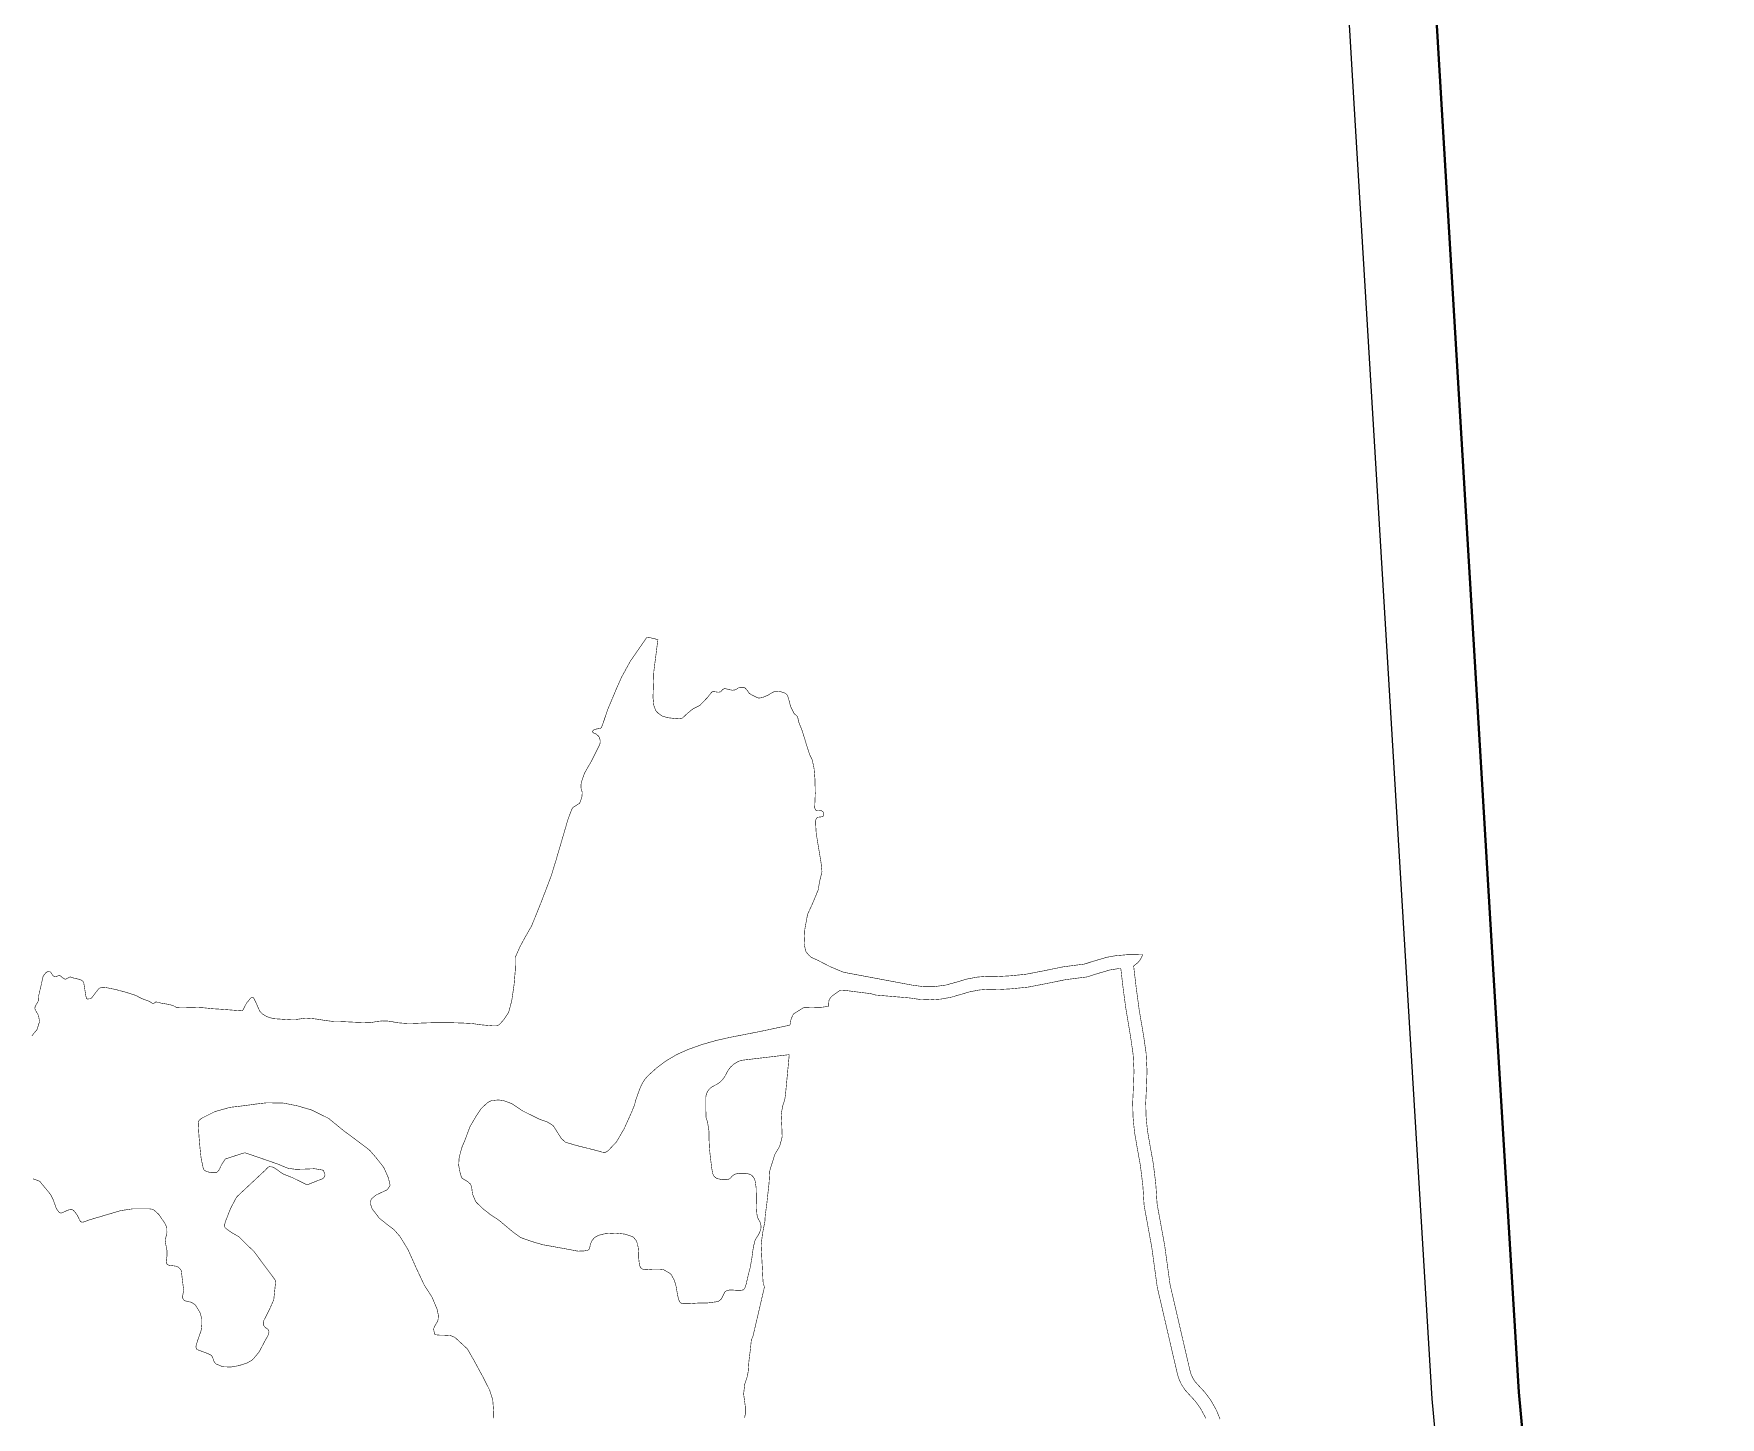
# Model space of a CAD drawing. Header units: millimetres. Extents: x -2018 to 1267, y -2071 to 2585.
# Drawn here: x 491 to 1267, y 754 to 1391 of the extents above; entities that cross this region are included whole.
import ezdxf

# ---------------------------------------------------------------- set-up
doc = ezdxf.new("R2010")
doc.units = ezdxf.units.MM
doc.linetypes.add('DASH', pattern=[0.35, 0.25, -0.1])
doc.layers.add('0block', color=7, linetype='Continuous')
doc.layers.add('0lake', color=140, linetype='DASH')
doc.layers.add('0edge', color=40, linetype='Continuous', lineweight=40)

msp = doc.modelspace()

# ---------------------------------------------------------------- linework, layer by layer
at = {"layer": '0block', "color": 7}
msp.add_lwpolyline([(1139.91, 704.59), (1134.49, 762.35), (1098.72, 1358.46), (1084.46, 1599.52)], dxfattribs=at)
at = {"layer": '0edge'}
msp.add_lwpolyline([(994.5, -665.41), (1024.87, -129.15), (1046.34, -110.34), (1204.94, -122.23), (1263.59, -126.34), (1267.13, -75.63), (1258.64, 121.42), (1213.32, 457.41), (1202.47, 537.87), (1181.91, 690.24), (1179.69, 708.84), (1174.38, 765.41), (1162.69, 960.08), (1157.9, 1040), (1138.65, 1360.82), (1125.47, 1583.56)], dxfattribs=at)
at = {"layer": '0lake', "const_width": 0.25}
for points in [[(490.21, 929.4), (492.41, 932.12), (492.69, 932.54), (492.83, 933.02), (493.23, 934.46), (493.39, 934.94), (493.57, 935.4), (493.76, 935.87), (493.7, 936.36), (493.61, 936.85), (493.25, 938.82), (493.02, 939.26), (492.76, 939.69), (492.25, 940.55), (492.01, 940.99), (491.8, 941.44), (491.59, 941.9), (491.62, 942.4), (491.72, 942.88), (491.95, 943.33), (492.2, 943.76), (492.46, 944.19), (492.71, 944.62), (492.94, 945.06), (493.17, 945.51), (493.36, 945.97), (493.29, 946.97), (493.26, 947.46), (493.36, 947.95), (494.49, 952.82), (494.61, 953.31), (494.72, 953.8), (495.25, 956.24), (495.36, 956.73), (495.59, 957.17), (496.55, 958.32), (496.88, 958.69), (497.34, 958.9), (497.83, 959), (498.32, 959.04), (498.76, 958.83), (499.07, 958.43), (499.34, 958.02), (499.6, 957.59), (499.88, 957.17), (500.24, 956.87), (500.74, 956.79), (501.23, 956.75), (501.72, 956.85), (502.2, 957), (502.68, 957.13), (503.15, 957.13), (503.55, 956.83), (503.94, 956.51), (504.33, 956.21), (505.14, 955.62), (505.57, 955.46), (506.04, 955.63), (506.49, 955.84), (506.93, 956.07), (507.35, 956.34), (507.8, 956.54), (508.27, 956.46), (508.73, 956.25), (509.2, 956.1), (511.15, 955.65), (511.64, 955.53), (512.11, 955.39), (512.59, 955.22), (513.03, 955), (513.43, 954.7), (513.83, 954.4), (514.06, 953.99), (514.78, 949.55), (514.86, 949.06), (515.02, 948.07), (515.12, 947.58), (515.23, 947.09), (515.35, 946.61), (515.67, 946.38), (516.17, 946.41), (516.67, 946.46), (517.16, 946.51), (517.57, 946.74), (517.89, 947.13), (518.8, 948.32), (519.11, 948.71), (519.42, 949.1), (520.04, 949.89), (520.34, 950.28), (520.64, 950.69), (520.94, 951.09), (521.33, 951.38), (521.8, 951.53), (522.78, 951.75), (523.28, 951.76), (523.77, 951.71), (524.27, 951.65), (524.76, 951.56), (525.25, 951.47), (528.19, 950.87), (528.68, 950.76), (529.16, 950.63), (532.55, 949.75), (533.03, 949.61), (533.51, 949.47), (537.8, 948.11), (538.27, 947.95), (538.7, 947.7), (539.12, 947.42), (539.56, 947.19), (540.91, 946.54), (541.37, 946.35), (541.84, 946.18), (543.72, 945.5), (544.19, 945.31), (544.61, 945.06), (545.45, 944.5), (545.9, 944.3), (546.37, 944.4), (546.79, 944.67), (547.18, 944.98), (547.66, 945), (548.15, 944.88), (549.11, 944.63), (549.6, 944.51), (550.09, 944.42), (553.54, 943.85), (554.02, 943.69), (554.49, 943.53), (555.44, 943.21), (555.89, 943), (556.31, 942.73), (556.77, 942.54), (557.27, 942.52), (559.77, 942.45), (560.27, 942.46), (560.77, 942.48), (563.27, 942.56), (563.77, 942.57), (564.27, 942.55), (568.27, 942.4), (568.76, 942.38), (569.26, 942.33), (573.24, 941.93), (573.74, 941.88), (574.24, 941.85), (576.73, 941.71), (577.23, 941.67), (577.73, 941.64), (584.21, 941.14), (584.71, 941.1), (585.21, 941.06), (586.71, 940.94), (587.17, 941.11), (587.46, 941.52), (588.61, 943.74), (588.84, 944.18), (589.1, 944.61), (590.69, 946.54), (591.01, 946.92), (591.49, 947.07), (591.96, 947.14), (592.29, 946.76), (592.99, 945.43), (593.22, 944.99), (593.43, 944.54), (594.82, 941.33), (595.04, 940.88), (595.34, 940.48), (595.69, 940.12), (596.04, 939.76), (596.41, 939.44), (597.69, 938.65), (598.12, 938.4), (598.57, 938.18), (600.48, 937.59), (600.96, 937.44), (601.44, 937.33), (607.43, 936.94), (607.93, 936.91), (608.43, 936.9), (611.43, 936.97), (611.93, 936.98), (612.42, 937.03), (614.4, 937.34), (614.89, 937.42), (615.39, 937.49), (615.89, 937.55), (616.38, 937.58), (618.38, 937.44), (618.88, 937.4), (619.37, 937.35), (620.37, 937.24), (620.86, 937.18), (621.36, 937.12), (624.32, 936.65), (624.82, 936.57), (625.31, 936.5), (626.8, 936.3), (627.29, 936.24), (627.79, 936.18), (628.79, 936.08), (629.28, 936.04), (629.78, 936.02), (632.28, 936), (632.78, 935.99), (633.28, 935.97), (635.78, 935.85), (636.28, 935.82), (636.78, 935.8), (639.28, 935.68), (639.78, 935.66), (640.28, 935.64), (643.27, 935.55), (643.77, 935.53), (644.27, 935.52), (645.27, 935.51), (645.77, 935.51), (646.27, 935.52), (646.76, 935.61), (648.24, 935.9), (648.73, 936), (649.22, 936.08), (650.71, 936.23), (651.21, 936.28), (651.71, 936.31), (653.21, 936.27), (653.71, 936.25), (654.2, 936.2), (655.19, 936.07), (655.69, 935.99), (656.18, 935.9), (657.65, 935.6), (658.14, 935.51), (658.64, 935.44), (661.63, 935.2), (662.12, 935.16), (662.62, 935.14), (663.62, 935.11), (664.12, 935.1), (664.62, 935.1), (666.62, 935.17), (667.12, 935.19), (667.62, 935.21), (669.62, 935.31), (670.12, 935.33), (670.62, 935.35), (673.62, 935.44), (674.12, 935.46), (674.62, 935.47), (676.62, 935.49), (677.12, 935.49), (677.62, 935.49), (680.12, 935.5), (680.62, 935.5), (681.12, 935.49), (684.62, 935.44), (685.12, 935.43), (685.62, 935.41), (687.61, 935.34), (688.11, 935.33), (688.61, 935.31), (692.11, 935.13), (692.61, 935.1), (693.11, 935.06), (695.58, 934.68), (696.07, 934.6), (696.57, 934.54), (700.55, 934.18), (701.05, 934.15), (701.55, 934.15), (704.05, 934.21), (704.54, 934.26), (705.01, 934.43), (705.42, 934.72), (705.77, 935.07), (707.09, 936.57), (707.41, 936.96), (707.7, 937.36), (709.35, 939.87), (709.59, 940.3), (709.75, 940.78), (709.89, 941.26), (710.9, 945.13), (711.02, 945.61), (711.11, 946.1), (712.04, 952.54), (712.1, 953.03), (712.15, 953.53), (712.65, 959.51), (712.69, 960.01), (712.71, 960.51), (712.75, 963.01), (712.76, 963.51), (712.76, 964.01), (712.77, 965.51), (712.84, 965.99), (713.04, 966.45), (714.67, 970.1), (714.88, 970.56), (715.12, 971), (716.54, 973.64), (716.78, 974.08), (717.02, 974.52), (720, 979.73), (720.23, 980.17), (720.42, 980.63), (724.35, 990.37), (724.54, 990.83), (724.72, 991.3), (728.99, 1002.51), (729.16, 1002.98), (729.32, 1003.45), (731.22, 1009.67), (731.37, 1010.15), (731.51, 1010.63), (736.71, 1028.38), (736.85, 1028.86), (737.01, 1029.34), (737.52, 1030.75), (737.69, 1031.22), (737.88, 1031.68), (738.81, 1034), (739.07, 1034.41), (739.48, 1034.69), (742.01, 1036.31), (742.35, 1036.64), (742.52, 1037.11), (743.05, 1038.51), (743.21, 1038.99), (743.3, 1039.48), (743.45, 1040.97), (743.45, 1041.47), (743.34, 1041.95), (743.04, 1042.91), (742.93, 1043.39), (742.89, 1043.89), (742.85, 1044.39), (742.87, 1044.89), (743.06, 1045.87), (743.16, 1046.36), (743.28, 1046.84), (744.29, 1049.67), (744.46, 1050.14), (744.67, 1050.59), (747.66, 1055.79), (747.9, 1056.23), (748.13, 1056.67), (751.45, 1063.4), (751.62, 1063.86), (751.7, 1064.36), (751.74, 1064.85), (751.71, 1065.35), (751.48, 1066.32), (751.33, 1066.8), (751.06, 1067.21), (750.35, 1067.91), (749.98, 1068.24), (749.54, 1068.46), (749.06, 1068.62), (748.62, 1068.83), (748.31, 1069.21), (748.3, 1069.67), (748.55, 1070.1), (748.97, 1070.33), (749.45, 1070.47), (749.93, 1070.6), (750.42, 1070.7), (750.91, 1070.8), (751.89, 1070.97), (752.26, 1071.27), (752.47, 1071.72), (752.99, 1073.12), (753.16, 1073.59), (753.32, 1074.07), (755.07, 1079.28), (755.25, 1079.75), (755.44, 1080.21), (759.32, 1089.43), (759.52, 1089.88), (761.35, 1094), (761.56, 1094.45), (761.79, 1094.89), (765.39, 1101.47), (765.64, 1101.91), (765.92, 1102.32), (773.05, 1112.59), (773.42, 1112.91), (773.9, 1112.84), (778.28, 1111.79), (778.26, 1111.33), (778.16, 1110.84), (776.52, 1097.95), (776.45, 1097.45), (776.4, 1096.95), (776.05, 1085.96), (776.04, 1085.46), (776.05, 1084.96), (776.28, 1082.47), (776.33, 1081.97), (776.41, 1081.48), (777.11, 1079.61), (777.3, 1079.14), (777.61, 1078.75), (777.94, 1078.38), (778.28, 1078.02), (778.68, 1077.71), (779.49, 1077.13), (779.9, 1076.84), (780.32, 1076.57), (782.23, 1075.98), (782.71, 1075.84), (786.64, 1075.4), (787.14, 1075.39), (788.63, 1075.52), (789.13, 1075.56), (789.61, 1075.68), (791.42, 1077.41), (791.78, 1077.75), (792.16, 1078.08), (793.71, 1079.34), (794.1, 1079.65), (794.5, 1079.96), (797.19, 1081.29), (797.63, 1081.52), (797.98, 1081.88), (800.74, 1084.77), (801.09, 1085.13), (801.41, 1085.51), (802.65, 1087.09), (802.96, 1087.48), (803.35, 1087.77), (803.85, 1087.78), (804.35, 1087.79), (804.85, 1087.74), (805.34, 1087.65), (805.84, 1087.58), (806.33, 1087.61), (806.83, 1087.65), (807.28, 1087.82), (807.59, 1088.21), (807.91, 1088.6), (808.29, 1088.91), (808.74, 1089.14), (809.2, 1089.28), (809.68, 1089.14), (810.16, 1089.01), (810.64, 1088.88), (811.62, 1088.65), (812.1, 1088.54), (812.59, 1088.47), (813.59, 1088.61), (814.07, 1088.7), (814.51, 1088.93), (814.86, 1089.28), (815.26, 1089.54), (815.76, 1089.6), (816.26, 1089.66), (816.76, 1089.69), (817.76, 1089.68), (818.23, 1089.6), (818.61, 1089.28), (819.26, 1088.52), (819.57, 1088.13), (819.86, 1087.72), (820.13, 1087.3), (820.46, 1086.94), (820.89, 1086.69), (821.76, 1086.2), (822.2, 1085.96), (822.64, 1085.73), (823.99, 1085.07), (824.46, 1084.89), (824.95, 1084.87), (825.93, 1085.03), (826.42, 1085.14), (826.89, 1085.31), (828.27, 1085.9), (828.73, 1086.11), (829.17, 1086.34), (830.87, 1087.38), (831.32, 1087.61), (831.8, 1087.74), (833.27, 1088), (833.77, 1088.06), (834.26, 1088), (836.62, 1087.18), (837.06, 1086.95), (837.43, 1086.62), (837.75, 1086.24), (837.99, 1085.81), (838.16, 1085.34), (838.32, 1084.86), (838.47, 1084.39), (839.22, 1081.48), (839.36, 1081), (839.54, 1080.54), (840.67, 1078.31), (840.91, 1077.87), (841.22, 1077.48), (841.6, 1077.16), (842.01, 1076.87), (842.35, 1076.52), (842.57, 1076.07), (842.71, 1075.6), (842.81, 1075.11), (842.91, 1074.62), (843, 1074.13), (843.15, 1073.65), (844.46, 1070.41), (844.64, 1069.94), (844.81, 1069.47), (846.26, 1064.68), (846.4, 1064.2), (846.55, 1063.73), (847.91, 1059.44), (848.06, 1058.96), (848.26, 1058.5), (849.17, 1056.72), (849.34, 1056.25), (849.45, 1055.77), (850.08, 1052.83), (850.15, 1052.34), (850.19, 1051.84), (850.53, 1047.86), (850.55, 1047.36), (850.57, 1046.86), (850.68, 1041.36), (850.68, 1040.86), (850.67, 1040.36), (850.45, 1034.86), (850.45, 1034.36), (850.57, 1033.89), (850.77, 1033.43), (851.15, 1033.23), (851.65, 1033.25), (852.14, 1033.28), (852.64, 1033.25), (853.14, 1033.18), (853.6, 1033), (854.01, 1032.72), (854.4, 1032.41), (854.59, 1031.97), (854.62, 1031.47), (854.54, 1030.98), (854.35, 1030.52), (853.93, 1030.3), (853.44, 1030.2), (852.94, 1030.14), (851.95, 1030.05), (851.55, 1029.77), (851.2, 1029.42), (851, 1028.97), (850.92, 1028.47), (850.85, 1027.98), (850.86, 1027.48), (851.1, 1022.99), (851.15, 1022.49), (851.23, 1022), (852.53, 1014.1), (852.61, 1013.61), (853.34, 1009.17), (853.4, 1008.67), (853.45, 1008.18), (853.76, 1005.19), (853.73, 1004.69), (853.62, 1004.21), (852.78, 1000.81), (852.66, 1000.32), (852.58, 999.83), (852.1, 996.87), (851.96, 996.39), (851.77, 995.92), (849.47, 990.38), (849.27, 989.93), (849.06, 989.47), (847.18, 985.38), (847.07, 984.9), (846.98, 984.41), (845.9, 978.5), (845.87, 978.01), (845.84, 977.51), (845.58, 972.01), (845.61, 971.51), (845.72, 971.03), (846.27, 968.59), (846.43, 968.11), (846.74, 967.73), (847.72, 966.59), (848.08, 966.24), (848.45, 965.91), (848.82, 965.57), (849.27, 965.35), (849.73, 965.15), (851.56, 964.34), (852.01, 964.13), (852.46, 963.9), (857.33, 961.36), (857.79, 961.16), (858.25, 960.97), (863.33, 958.84), (863.8, 958.67), (864.29, 958.58), (895.25, 952.77), (895.74, 952.7), (900.2, 952.11), (900.7, 952.08), (901.2, 952.08), (905.2, 952.09), (905.7, 952.1), (906.2, 952.17), (910.66, 952.78), (911.14, 952.89), (911.62, 953.03), (915.48, 954.09), (915.96, 954.23), (916.44, 954.37), (920.28, 955.5), (920.76, 955.62), (921.25, 955.71), (925.19, 956.44), (925.68, 956.5), (926.18, 956.54), (930.17, 956.86), (930.67, 956.86), (931.17, 956.85), (935.17, 956.75), (935.67, 956.78), (936.17, 956.81), (940.16, 957.03), (940.66, 957.07), (941.16, 957.12), (947.62, 957.77), (948.12, 957.86), (948.61, 957.96), (954.5, 959.1), (954.99, 959.19), (955.48, 959.29), (964.3, 961.09), (964.79, 961.18), (965.28, 961.25), (974.21, 962.41), (974.7, 962.49), (975.18, 962.64), (977.55, 963.43), (978.03, 963.57), (978.51, 963.72), (984.74, 965.55), (985.23, 965.65), (985.73, 965.74), (988.68, 966.27), (989.17, 966.33), (989.67, 966.37), (992.66, 966.63), (993.16, 966.67), (993.66, 966.72), (994.16, 966.77), (994.65, 966.78), (1001.15, 966.85), (1001.17, 966.38), (1001, 965.91), (1000.8, 965.45), (1000.55, 965.02), (1000.3, 964.58), (1000.02, 964.17), (999.71, 963.78), (999.38, 963.4), (999.03, 963.05), (998.66, 962.71), (998.27, 962.4), (997.86, 962.12), (997.44, 961.84), (997.21, 961.47), (998.26, 952.53), (998.31, 952.04), (998.38, 951.54), (999.72, 941.63), (999.78, 941.13), (999.86, 940.64), (1001.64, 930.29), (1001.72, 929.8), (1001.8, 929.31), (1002.87, 921.88), (1002.93, 921.39), (1002.96, 920.89), (1003.33, 913.9), (1003.35, 913.4), (1003.35, 912.9), (1003.07, 905.4), (1003.05, 904.9), (1003.03, 904.4), (1002.77, 898.91), (1002.76, 898.41), (1002.77, 897.91), (1002.9, 892.91), (1002.92, 892.41), (1002.95, 891.91), (1003.49, 886.44), (1003.55, 885.94), (1003.62, 885.45), (1004.47, 880.52), (1004.55, 880.03), (1004.64, 879.54), (1006.14, 871.17), (1006.23, 870.68), (1006.3, 870.18), (1007.33, 861.74), (1007.38, 861.25), (1007.42, 860.75), (1007.95, 852.77), (1007.99, 852.27), (1008.04, 851.77), (1011.37, 833.57), (1011.46, 833.08), (1011.53, 832.59), (1013.91, 815.25), (1014, 814.76), (1014.11, 814.27), (1023.03, 775.79), (1023.15, 775.3), (1023.28, 774.82), (1023.58, 773.87), (1023.75, 773.4), (1023.95, 772.94), (1024.38, 772.04), (1024.62, 771.6), (1024.89, 771.18), (1025.17, 770.77), (1025.45, 770.35), (1025.76, 769.96), (1026.43, 769.22), (1026.77, 768.85), (1027.1, 768.48), (1029.82, 765.55), (1030.15, 765.17), (1030.45, 764.77), (1032.51, 761.94), (1032.8, 761.53), (1033.07, 761.11), (1035.02, 757.62), (1035.25, 757.18), (1035.46, 756.72), (1036.98, 753.02)], [(1030.35, 753.45), (1030.16, 753.92), (1029.94, 754.37), (1028.27, 757.44), (1028.02, 757.87), (1027.74, 758.29), (1025.99, 760.73), (1025.7, 761.13), (1025.38, 761.52), (1023.01, 764.09), (1022.67, 764.46), (1022.33, 764.83), (1020.99, 766.31), (1020.69, 766.71), (1019.57, 768.37), (1019.31, 768.79), (1019.08, 769.24), (1018.44, 770.59), (1018.22, 771.04), (1018.05, 771.51), (1017.45, 773.42), (1017.32, 773.9), (1017.2, 774.39), (1008.16, 813.35), (1008.06, 813.84), (1007.98, 814.33), (1005.6, 831.67), (1005.53, 832.17), (1005.44, 832.66), (1002.11, 850.86), (1002.04, 851.35), (1001.99, 851.85), (1001.48, 859.83), (1001.44, 860.33), (1001.39, 860.83), (1000.37, 869.27), (1000.3, 869.76), (1000.21, 870.25), (998.8, 878.13), (998.71, 878.62), (998.63, 879.11), (997.7, 884.53), (997.62, 885.03), (997.55, 885.52), (996.97, 891.49), (996.93, 891.99), (996.91, 892.49), (996.77, 897.99), (996.76, 898.49), (996.77, 898.99), (997.05, 904.98), (997.07, 905.48), (997.09, 905.98), (997.34, 912.48), (997.35, 912.98), (997.35, 913.48), (996.98, 920.47), (996.94, 920.97), (996.88, 921.46), (995.87, 928.39), (995.8, 928.88), (995.72, 929.38), (993.66, 941.71), (993.59, 942.2), (993.52, 942.7), (992.45, 950.63), (992.38, 951.12), (992.32, 951.62), (991.34, 960.06), (991.09, 960.45), (990.62, 960.43), (986.66, 959.81), (986.17, 959.72), (985.69, 959.58), (979.94, 957.89), (979.46, 957.74), (978.98, 957.58), (976.14, 956.64), (975.65, 956.53), (975.15, 956.46), (966.22, 955.33), (965.73, 955.25), (965.24, 955.15), (956.42, 953.36), (955.93, 953.27), (949.06, 951.94), (948.57, 951.85), (948.07, 951.79), (941.1, 951.09), (940.61, 951.05), (940.11, 951.02), (935.61, 950.77), (935.11, 950.75), (934.61, 950.76), (931.12, 950.86), (930.62, 950.86), (930.12, 950.83), (926.63, 950.57), (926.13, 950.51), (925.64, 950.42), (922.2, 949.79), (921.71, 949.67), (921.23, 949.53), (917.87, 948.55), (917.39, 948.41), (913.55, 947.29), (913.07, 947.16), (912.58, 947.07), (908.64, 946.37), (908.14, 946.31), (907.64, 946.28), (904.15, 946.04), (903.65, 946.01), (903.15, 946.02), (899.16, 946.17), (898.66, 946.22), (898.16, 946.28), (894.2, 946.86), (893.71, 946.91), (893.21, 946.95), (878.76, 948.18), (878.27, 948.27), (877.79, 948.4), (876.83, 948.68), (876.34, 948.81), (875.85, 948.88), (871.88, 949.38), (867.42, 949.95), (866.92, 950.02), (866.43, 950.08), (864.44, 950.35), (863.94, 950.39), (863.45, 950.42), (862.45, 950.45), (861.99, 950.27), (861.58, 949.99), (858.72, 947.97), (858.32, 947.67), (858.01, 947.28), (857.09, 946.09), (857, 945.6), (856.95, 945.11), (856.91, 944.61), (856.89, 944.11), (856.87, 943.61), (856.86, 943.11), (856.4, 942.96), (854.42, 942.68), (853.92, 942.61), (853.43, 942.58), (845.93, 942.39), (845.43, 942.37), (844.97, 942.18), (841.14, 939.81), (840.73, 939.53), (840.44, 939.12), (839.84, 937.75), (839.64, 937.29), (839.5, 936.81), (839.15, 934.84), (839.02, 934.39), (838.54, 934.25), (825.33, 931.44), (824.84, 931.34), (812.08, 928.85), (811.59, 928.75), (811.1, 928.65), (805.74, 927.44), (805.25, 927.33), (804.76, 927.21), (799, 925.55), (798.52, 925.4), (798.05, 925.24), (792.86, 923.41), (792.39, 923.24), (791.93, 923.05), (787.82, 921.21), (787.37, 921), (786.92, 920.78), (783.03, 918.51), (782.6, 918.26), (782.18, 917.99), (778.15, 915.03), (777.75, 914.73), (777.38, 914.39), (774.06, 911.36), (773.69, 911.02), (773.36, 910.65), (772.71, 909.89), (772.39, 909.5), (772.08, 909.11), (771.28, 907.84), (771.02, 907.41), (770.79, 906.97), (770.19, 905.6), (769.99, 905.14), (769.82, 904.67), (768.29, 900.43), (768.13, 899.96), (768, 899.48), (767.62, 898.03), (767.49, 897.55), (767.31, 897.08), (766.76, 895.68), (766.58, 895.22), (766.39, 894.75), (763.1, 887.46), (762.89, 887.01), (762.68, 886.56), (759.66, 881.37), (759.4, 880.94), (759.12, 880.53), (755.7, 876.89), (755.34, 876.54), (754.92, 876.27), (754.49, 876.02), (754.04, 875.81), (753.54, 875.82), (753.05, 875.86), (752.55, 875.93), (751.11, 876.35), (750.63, 876.49), (750.15, 876.62), (747.73, 877.25), (747.25, 877.37), (746.76, 877.5), (741.91, 878.69), (741.42, 878.81), (740.94, 878.94), (736.14, 880.35), (735.68, 880.53), (735.3, 880.85), (734.2, 881.87), (733.85, 882.23), (733.56, 882.63), (730.36, 887.71), (730.06, 888.1), (729.66, 888.4), (727.95, 889.44), (727.52, 889.7), (727.07, 889.91), (724.24, 890.91), (723.78, 891.08), (723.32, 891.3), (716.59, 894.6), (716.14, 894.83), (715.72, 895.09), (711.58, 897.89), (711.15, 898.16), (710.7, 898.37), (707.89, 899.42), (707.42, 899.58), (706.93, 899.68), (705.44, 899.86), (704.94, 899.91), (704.45, 899.9), (702.46, 899.68), (701.96, 899.63), (701.48, 899.51), (700.58, 899.07), (700.14, 898.84), (699.74, 898.55), (697.55, 896.5), (697.19, 896.15), (696.86, 895.77), (694.91, 892.86), (694.64, 892.45), (694.38, 892.02), (692.1, 888.13), (691.86, 887.7), (691.65, 887.24), (689.57, 881.62), (689.39, 881.15), (689.2, 880.69), (688.41, 878.85), (688.21, 878.39), (688.04, 877.92), (687.37, 875.51), (687.25, 875.03), (687.13, 874.54), (686.91, 873.57), (686.81, 873.08), (686.76, 872.58), (686.64, 870.08), (686.65, 869.59), (686.75, 869.1), (687.23, 866.64), (687.34, 866.15), (687.48, 865.68), (687.77, 864.72), (687.94, 864.25), (688.24, 863.87), (690.38, 862.58), (690.8, 862.3), (691.18, 861.98), (691.55, 861.65), (691.92, 861.31), (692.2, 860.91), (692.46, 859.95), (692.59, 859.46), (692.68, 858.97), (692.86, 857.48), (692.92, 856.99), (693.03, 856.51), (694.2, 853.74), (694.41, 853.29), (694.68, 852.88), (697.17, 850.41), (697.53, 850.07), (697.92, 849.75), (700.67, 847.59), (701.06, 847.28), (701.47, 846.99), (704.81, 844.8), (705.22, 844.5), (705.61, 844.19), (708.28, 841.93), (708.67, 841.61), (709.05, 841.29), (711.35, 839.36), (711.74, 839.05), (712.14, 838.76), (714.57, 837), (714.99, 836.72), (715.43, 836.49), (720.14, 834.83), (720.62, 834.67), (721.1, 834.53), (724.94, 833.42), (725.42, 833.29), (725.92, 833.2), (736.74, 831.24), (737.23, 831.14), (737.72, 831.05), (740.67, 830.49), (741.16, 830.4), (741.66, 830.35), (743.65, 830.41), (744.15, 830.43), (744.65, 830.5), (745.63, 830.67), (746.1, 830.82), (746.51, 831.11), (746.79, 831.51), (746.93, 831.99), (747.1, 832.97), (747.22, 833.46), (747.4, 833.92), (747.76, 834.85), (748.01, 835.28), (748.33, 835.66), (749, 836.41), (749.37, 836.74), (749.8, 837), (750.67, 837.48), (751.13, 837.67), (751.62, 837.79), (753.56, 838.28), (754.05, 838.37), (754.55, 838.4), (758.54, 838.63), (759.04, 838.62), (759.54, 838.58), (763.02, 838.19), (763.5, 838.09), (763.97, 837.92), (766.33, 837.1), (766.79, 836.9), (767.17, 836.58), (768.14, 835.44), (768.41, 835.02), (768.58, 834.56), (769.08, 832.62), (769.19, 832.13), (769.26, 831.64), (769.41, 829.64), (769.43, 829.14), (769.44, 828.64), (769.45, 827.64), (769.46, 827.15), (769.5, 826.65), (769.72, 824.66), (769.79, 824.16), (769.93, 823.68), (770.09, 823.21), (770.33, 822.78), (770.69, 822.44), (771.1, 822.15), (771.55, 821.96), (772.04, 821.87), (772.54, 821.81), (773.04, 821.82), (775.53, 822.02), (776.03, 822.05), (776.53, 822.06), (778.53, 822.07), (779.03, 822.06), (779.52, 822.01), (780.52, 821.9), (780.99, 821.75), (781.43, 821.51), (784.02, 820), (784.34, 819.63), (784.59, 819.2), (785.57, 817.46), (785.81, 817.02), (785.98, 816.55), (786.52, 814.63), (786.66, 814.15), (786.76, 813.66), (787.23, 810.69), (787.33, 810.2), (787.44, 809.72), (787.78, 808.25), (787.94, 807.78), (788.16, 807.33), (788.4, 806.89), (788.76, 806.57), (789.2, 806.33), (789.66, 806.16), (790.16, 806.13), (793.16, 806.22), (793.66, 806.24), (794.16, 806.28), (797.15, 806.49), (797.65, 806.52), (798.15, 806.53), (800.65, 806.52), (801.15, 806.52), (801.64, 806.57), (805.61, 807.1), (806.08, 807.25), (806.5, 807.51), (806.91, 807.8), (807.28, 808.14), (807.57, 808.55), (807.8, 808.99), (808.91, 811.23), (809.18, 811.65), (809.57, 811.94), (810.03, 812.15), (810.51, 812.29), (810.99, 812.42), (811.49, 812.46), (811.98, 812.47), (812.48, 812.47), (812.98, 812.43), (813.48, 812.38), (813.98, 812.36), (814.48, 812.34), (814.98, 812.33), (815.48, 812.33), (815.98, 812.33), (816.48, 812.34), (816.97, 812.41), (817.47, 812.49), (817.86, 812.78), (818.21, 813.13), (818.4, 813.59), (818.86, 815.02), (818.98, 815.5), (819.09, 815.99), (819.86, 819.4), (819.98, 819.89), (820.11, 820.37), (820.63, 822.3), (820.75, 822.79), (820.85, 823.28), (821.45, 826.72), (821.53, 827.22), (821.6, 827.71), (822.06, 831.18), (822.14, 831.68), (822.24, 832.17), (822.44, 833.15), (822.55, 833.63), (822.67, 834.12), (822.92, 835.09), (823.09, 835.56), (823.33, 835.99), (823.59, 836.42), (823.86, 836.84), (824.15, 837.25), (824.44, 837.66), (824.68, 838.1), (824.89, 838.55), (825.1, 839), (825.28, 839.47), (825.45, 839.94), (825.59, 840.42), (825.68, 840.91), (825.77, 841.4), (825.72, 841.9), (825.64, 842.39), (825.55, 842.88), (825.43, 843.37), (825.22, 843.82), (824.99, 844.26), (824.75, 844.7), (824.5, 845.14), (824.26, 845.57), (824.11, 846.05), (824, 846.54), (823.9, 847.02), (823.82, 847.52), (823.79, 848.02), (823.67, 850.01), (823.64, 850.51), (823.64, 851.01), (823.6, 854.01), (823.59, 854.51), (823.58, 855.01), (823.49, 859.01), (823.48, 859.51), (823.41, 860.01), (823.05, 862.48), (822.92, 862.96), (822.75, 863.43), (822.55, 863.89), (822.27, 864.3), (821.98, 864.71), (821.62, 865.05), (821.23, 865.36), (820.8, 865.62), (820.33, 865.78), (819.37, 866.08), (818.88, 866.13), (818.38, 866.15), (817.88, 866.17), (817.38, 866.17), (816.88, 866.16), (815.38, 866.11), (814.89, 866.02), (814.4, 865.92), (813.91, 865.81), (813.45, 865.61), (813.05, 865.32), (812.65, 865.02), (812.26, 864.7), (811.95, 864.31), (811.65, 863.91), (811.25, 863.61), (810.78, 863.45), (810.3, 863.3), (809.81, 863.25), (809.31, 863.23), (808.31, 863.21), (807.81, 863.23), (807.32, 863.34), (805.86, 863.67), (805.37, 863.8), (804.97, 864.1), (804.17, 864.7), (803.94, 865.15), (803.71, 865.59), (803.51, 866.05), (803.14, 868.01), (803.06, 868.5), (802.51, 872.97), (802.45, 873.47), (802.02, 877.44), (801.99, 877.94), (801.85, 880.94), (801.83, 881.44), (801.79, 884.94), (801.78, 885.44), (801.73, 885.94), (801.19, 889.39), (801.11, 889.89), (800.95, 890.36), (800.63, 891.31), (800.47, 891.78), (800.39, 892.28), (800.32, 899.78), (800.32, 900.28), (800.32, 900.78), (800.36, 901.27), (800.4, 901.77), (800.52, 902.26), (800.64, 902.74), (800.84, 903.2), (801.04, 903.66), (801.31, 904.08), (801.58, 904.5), (801.91, 904.88), (802.25, 905.24), (802.64, 905.56), (803.04, 905.86), (803.46, 906.12), (803.91, 906.35), (804.35, 906.58), (804.8, 906.81), (805.24, 907.04), (805.68, 907.28), (806.08, 907.58), (806.49, 907.87), (806.89, 908.17), (807.6, 908.87), (807.96, 909.22), (808.27, 909.61), (808.57, 910.01), (808.87, 910.41), (809.13, 910.84), (809.36, 911.28), (809.6, 911.72), (809.84, 912.16), (810.31, 913.04), (810.55, 913.48), (810.83, 913.89), (811.45, 914.68), (811.76, 915.07), (812.12, 915.42), (812.49, 915.75), (812.86, 916.09), (813.24, 916.42), (814.08, 916.96), (814.5, 917.23), (814.94, 917.47), (815.86, 917.86), (816.32, 918.05), (816.8, 918.17), (838.16, 920.71), (838.63, 920.74), (838.68, 920.24), (837.08, 903.32), (837.03, 902.82), (836.97, 902.32), (836.77, 900.84), (836.7, 900.34), (836.58, 899.86), (835.97, 897.95), (835.81, 897.48), (835.69, 896.99), (835.14, 894.04), (835.05, 893.55), (835, 893.06), (835.26, 888.57), (835.29, 888.07), (835.31, 887.57), (835.45, 883.57), (835.45, 883.07), (835.38, 882.58), (834.48, 879.2), (834.33, 878.72), (834.12, 878.26), (832.32, 875.27), (832.09, 874.83), (831.92, 874.35), (829.86, 867.66), (829.75, 867.18), (829.72, 866.68), (829.46, 862.19), (829.43, 861.69), (829.38, 861.19), (828.4, 852.24), (828.34, 851.75), (828.28, 851.25), (827.68, 846.79), (827.63, 846.29), (827.61, 845.79), (827.6, 845.29), (827.6, 844.79), (827.57, 844.3), (826.52, 838.9), (826.42, 838.41), (826.35, 837.91), (825.83, 833.44), (825.79, 832.95), (825.82, 832.45), (826.01, 828.95), (826.04, 828.45), (826.06, 827.95), (826.63, 816.97), (826.66, 816.47), (826.72, 815.98), (827.09, 814.52), (827.21, 814.03), (827.24, 813.55), (822.14, 791.63), (822.01, 791.15), (821.84, 790.68), (821.41, 789.78), (821.26, 789.31), (821.21, 788.81), (820.97, 786.32), (820.91, 785.83), (820.86, 785.33), (820.25, 780.37), (820.19, 779.87), (820.15, 779.37), (819.86, 775.38), (819.81, 774.88), (819.74, 774.39), (819.44, 772.92), (819.32, 772.44), (819.16, 771.96), (818.37, 769.59), (818.25, 769.11), (818.18, 768.61), (817.79, 765.13), (817.75, 764.64), (817.79, 764.14), (818.4, 759.68), (818.46, 759.18), (818.49, 758.69), (818.49, 755.69), (818.47, 755.19), (818.38, 754.69), (818.28, 754.2), (818.14, 753.73)], [(702.81, 753.36), (702.75, 753.85), (702.72, 754.35), (702.7, 755.85), (702.69, 756.35), (702.66, 756.85), (702.34, 761.34), (702.28, 761.83), (702.16, 762.32), (701.1, 765.65), (700.95, 766.13), (700.76, 766.59), (698.27, 771.5), (698.05, 771.94), (697.81, 772.39), (694, 779.42), (693.76, 779.86), (693.52, 780.29), (690.78, 785.06), (690.48, 785.46), (690.12, 785.81), (685.35, 790.22), (684.97, 790.54), (684.54, 790.79), (683.15, 791.37), (682.67, 791.49), (682.18, 791.54), (680.68, 791.62), (680.18, 791.65), (679.68, 791.67), (677.68, 791.71), (677.18, 791.73), (676.68, 791.79), (676.19, 791.87), (675.71, 792), (675.47, 792.36), (675.1, 794.33), (675.16, 794.81), (675.34, 795.27), (675.54, 795.73), (675.77, 796.17), (676.04, 796.6), (676.3, 797.02), (676.55, 797.46), (676.78, 797.9), (677.02, 798.34), (677.13, 798.82), (677.25, 800.31), (677.24, 800.81), (677.17, 801.3), (676.79, 803.27), (676.64, 803.74), (676.45, 804.21), (674.5, 808.81), (674.29, 809.26), (674.03, 809.69), (671.04, 814.31), (670.79, 814.74), (670.56, 815.18), (667.37, 821.97), (667.16, 822.42), (666.95, 822.88), (663.48, 830.64), (663.26, 831.09), (663.01, 831.52), (659.88, 836.64), (659.61, 837.06), (659.3, 837.45), (656.99, 840.08), (656.62, 840.41), (656.22, 840.72), (653.44, 842.84), (653.05, 843.15), (652.66, 843.46), (650.32, 845.34), (649.97, 845.69), (649.65, 846.08), (646.91, 849.65), (646.67, 850.09), (646.51, 850.56), (646.08, 852), (645.99, 852.49), (646.04, 852.98), (646.26, 853.95), (646.48, 854.4), (646.84, 854.73), (648.4, 855.99), (648.81, 856.27), (649.26, 856.49), (653.33, 858.41), (653.76, 858.67), (654.06, 859.05), (654.9, 860.3), (655.02, 860.78), (654.93, 861.27), (654.36, 863.7), (654.22, 864.18), (654.02, 864.64), (652.4, 868.3), (652.2, 868.75), (651.9, 869.15), (649.14, 872.71), (648.83, 873.1), (648.51, 873.48), (645.88, 876.5), (645.54, 876.86), (645.15, 877.17), (639.57, 881.41), (639.17, 881.7), (638.77, 882), (633.94, 885.57), (633.55, 885.87), (633.16, 886.19), (626.98, 891.27), (626.57, 891.55), (626.12, 891.77), (623.42, 893.08), (622.97, 893.3), (619.39, 895.08), (618.94, 895.29), (618.46, 895.44), (612.7, 897.13), (612.22, 897.25), (611.73, 897.35), (606.34, 898.43), (605.84, 898.49), (605.34, 898.5), (598.34, 898.61), (597.84, 898.56), (597.35, 898.51), (593.37, 898.05), (592.88, 897.99), (592.38, 897.91), (590.9, 897.69), (590.4, 897.62), (589.91, 897.56), (585.44, 896.99), (584.95, 896.93), (584.45, 896.87), (581.97, 896.6), (581.47, 896.52), (580.99, 896.4), (574.73, 894.65), (574.26, 894.46), (573.82, 894.24), (568.45, 891.55), (568.04, 891.27), (567.65, 890.96), (567.25, 890.65), (567.02, 890.22), (566.94, 889.72), (566.86, 889.23), (566.81, 888.73), (566.83, 888.23), (566.87, 887.23), (566.9, 886.73), (566.93, 886.24), (567.16, 882.74), (567.2, 882.24), (567.59, 877.76), (567.64, 877.26), (567.69, 876.77), (568.07, 873.29), (568.15, 872.79), (568.25, 872.31), (569.1, 868.4), (569.22, 867.91), (570.04, 867.33), (570.45, 867.04), (570.92, 866.89), (572.39, 866.57), (572.88, 866.47), (573.38, 866.44), (574.38, 866.44), (574.87, 866.44), (575.33, 866.64), (576.02, 867.36), (576.36, 867.72), (576.6, 868.16), (577, 869.08), (577.2, 869.53), (577.42, 869.98), (578.78, 872.09), (579.05, 872.5), (579.41, 872.84), (587.5, 875.43), (587.98, 875.57), (588.48, 875.57), (602.66, 870.68), (603.13, 870.51), (603.59, 870.33), (604.05, 870.14), (607.28, 868.79), (607.75, 868.61), (608.23, 868.48), (610.71, 868.11), (611.2, 868.05), (611.7, 868.02), (614.7, 868.06), (615.2, 868.07), (615.7, 868.09), (619.7, 868.26), (620.19, 868.27), (620.69, 868.22), (623.65, 867.72), (624.13, 867.6), (624.47, 867.27), (624.99, 865.86), (625.08, 865.38), (624.94, 864.91), (624.71, 864.46), (624.46, 864.03), (624.1, 863.72), (617.59, 861.15), (617.12, 860.97), (616.66, 860.97), (616.2, 861.18), (615.75, 861.39), (615.3, 861.61), (610.82, 863.83), (610.37, 864.04), (609.9, 864.23), (606.2, 865.73), (605.74, 865.93), (605.31, 866.18), (602.47, 868.22), (602.05, 868.5), (601.63, 868.77), (601.18, 868.99), (600.7, 869.1), (599.7, 869.2), (599.21, 869.16), (598.81, 868.89), (597.78, 867.8), (597.44, 867.44), (597.07, 867.1), (584.66, 855.49), (584.36, 855.09), (584.11, 854.66), (582, 850.68), (581.77, 850.24), (581.57, 849.78), (579.73, 845.13), (579.56, 844.67), (579.4, 844.19), (579.08, 843.24), (578.95, 842.76), (578.93, 842.26), (578.96, 841.77), (579.05, 841.28), (579.36, 840.92), (581.36, 839.42), (581.77, 839.13), (582.2, 838.87), (585.22, 837.11), (585.64, 836.83), (586.01, 836.49), (589.53, 832.94), (589.89, 832.59), (590.25, 832.25), (591.73, 830.9), (592.09, 830.56), (592.41, 830.18), (602.27, 816.95), (602.38, 816.48), (602.35, 815.98), (601.58, 808.52), (601.52, 808.02), (601.35, 807.56), (599.51, 803.45), (599.29, 803), (599.06, 802.56), (596.79, 798.1), (596.69, 797.62), (596.69, 797.12), (596.69, 796.62), (596.88, 796.17), (597.15, 795.75), (597.48, 795.38), (597.87, 795.06), (598.67, 794.47), (599, 794.09), (599.21, 793.65), (599.32, 793.16), (599.21, 792.68), (598.91, 791.72), (598.74, 791.25), (598.5, 790.82), (597.49, 789.09), (597.25, 788.65), (597.02, 788.21), (594.93, 784.22), (594.66, 783.8), (594.34, 783.42), (592.09, 780.74), (591.76, 780.36), (591.34, 780.09), (589.61, 779.09), (589.17, 778.85), (588.7, 778.68), (585.84, 777.78), (585.36, 777.64), (584.87, 777.55), (581.91, 777.05), (581.41, 777.04), (580.91, 777.05), (578.41, 777.14), (577.92, 777.22), (577.46, 777.4), (575.14, 778.35), (574.76, 778.67), (574.41, 779.03), (574.11, 779.42), (573.94, 779.89), (573.78, 780.36), (573.61, 780.83), (573.41, 781.29), (573.01, 782.21), (572.6, 782.48), (572.16, 782.71), (571.26, 783.15), (570.8, 783.34), (570.33, 783.52), (566.58, 784.92), (566.14, 785.14), (565.93, 785.59), (565.73, 786.05), (565.72, 786.55), (566.42, 788.94), (566.57, 789.42), (566.73, 789.9), (567.89, 793.2), (568.05, 793.67), (568.14, 794.16), (568.38, 796.15), (568.43, 796.65), (568.45, 797.15), (568.44, 798.65), (568.43, 799.15), (568.31, 799.63), (567.72, 801.54), (567.57, 802.02), (567.35, 802.47), (565.8, 805.04), (565.53, 805.46), (565.16, 805.79), (564.33, 806.34), (563.91, 806.62), (563.46, 806.84), (561.03, 807.41), (560.55, 807.54), (560.13, 807.81), (559.85, 808.22), (559.65, 808.67), (559.58, 809.17), (559.59, 809.67), (559.93, 811.64), (560.01, 812.13), (560.03, 812.63), (559.53, 816.6), (559.47, 817.09), (559.41, 817.59), (559.01, 821.07), (558.9, 821.55), (558.59, 821.94), (557.91, 822.67), (557.55, 823), (557.09, 823.2), (556.62, 823.37), (556.14, 823.5), (553.65, 823.81), (553.17, 823.91), (552.73, 824.14), (552.36, 824.46), (552.15, 824.92), (552.03, 825.39), (552.05, 825.89), (552.1, 826.39), (552.16, 826.89), (552.35, 827.87), (552.42, 828.36), (552.43, 828.86), (552.42, 829.86), (552.4, 830.36), (552.34, 830.85), (551.78, 833.8), (551.68, 834.29), (551.64, 834.79), (551.73, 835.78), (551.78, 836.28), (551.88, 836.77), (552.25, 838.22), (552.34, 838.71), (552.35, 839.21), (552.32, 840.71), (552.26, 841.2), (552.09, 841.67), (551.7, 842.59), (551.48, 843.04), (551.2, 843.46), (548.96, 846.77), (548.67, 847.18), (548.32, 847.54), (546.46, 849.2), (546.06, 849.5), (545.59, 849.65), (544.6, 849.77), (544.1, 849.81), (543.6, 849.82), (541.6, 849.84), (541.1, 849.84), (540.6, 849.84), (537.1, 849.83), (536.6, 849.81), (536.1, 849.74), (531.65, 849.09), (531.16, 849), (530.68, 848.88), (524.92, 847.18), (524.44, 847.04), (523.96, 846.9), (516.78, 844.75), (516.3, 844.6), (515.83, 844.43), (514.43, 843.89), (513.95, 843.74), (513.46, 843.69), (512.97, 843.75), (512.57, 843.96), (512.33, 844.4), (512.1, 844.84), (511.88, 845.29), (511.23, 846.64), (510.99, 847.08), (510.71, 847.49), (509.42, 849.02), (509.04, 849.32), (508.56, 849.46), (508.07, 849.47), (507.57, 849.39), (507.08, 849.3), (506.61, 849.14), (504.34, 848.09), (503.87, 847.91), (503.39, 847.9), (502.93, 848.08), (502.57, 848.42), (501.69, 849.63), (501.45, 850.06), (501.26, 850.53), (500.09, 853.83), (499.9, 854.29), (499.68, 854.74), (499.01, 856.08), (498.75, 856.5), (498.44, 856.9), (496.21, 859.59), (495.89, 859.98), (493.99, 862.3), (493.59, 862.58), (493.13, 862.77), (491.26, 863.48), (490.78, 863.58)]]:
    msp.add_lwpolyline(points, dxfattribs=at)

doc.saveas('drawing.dxf')
